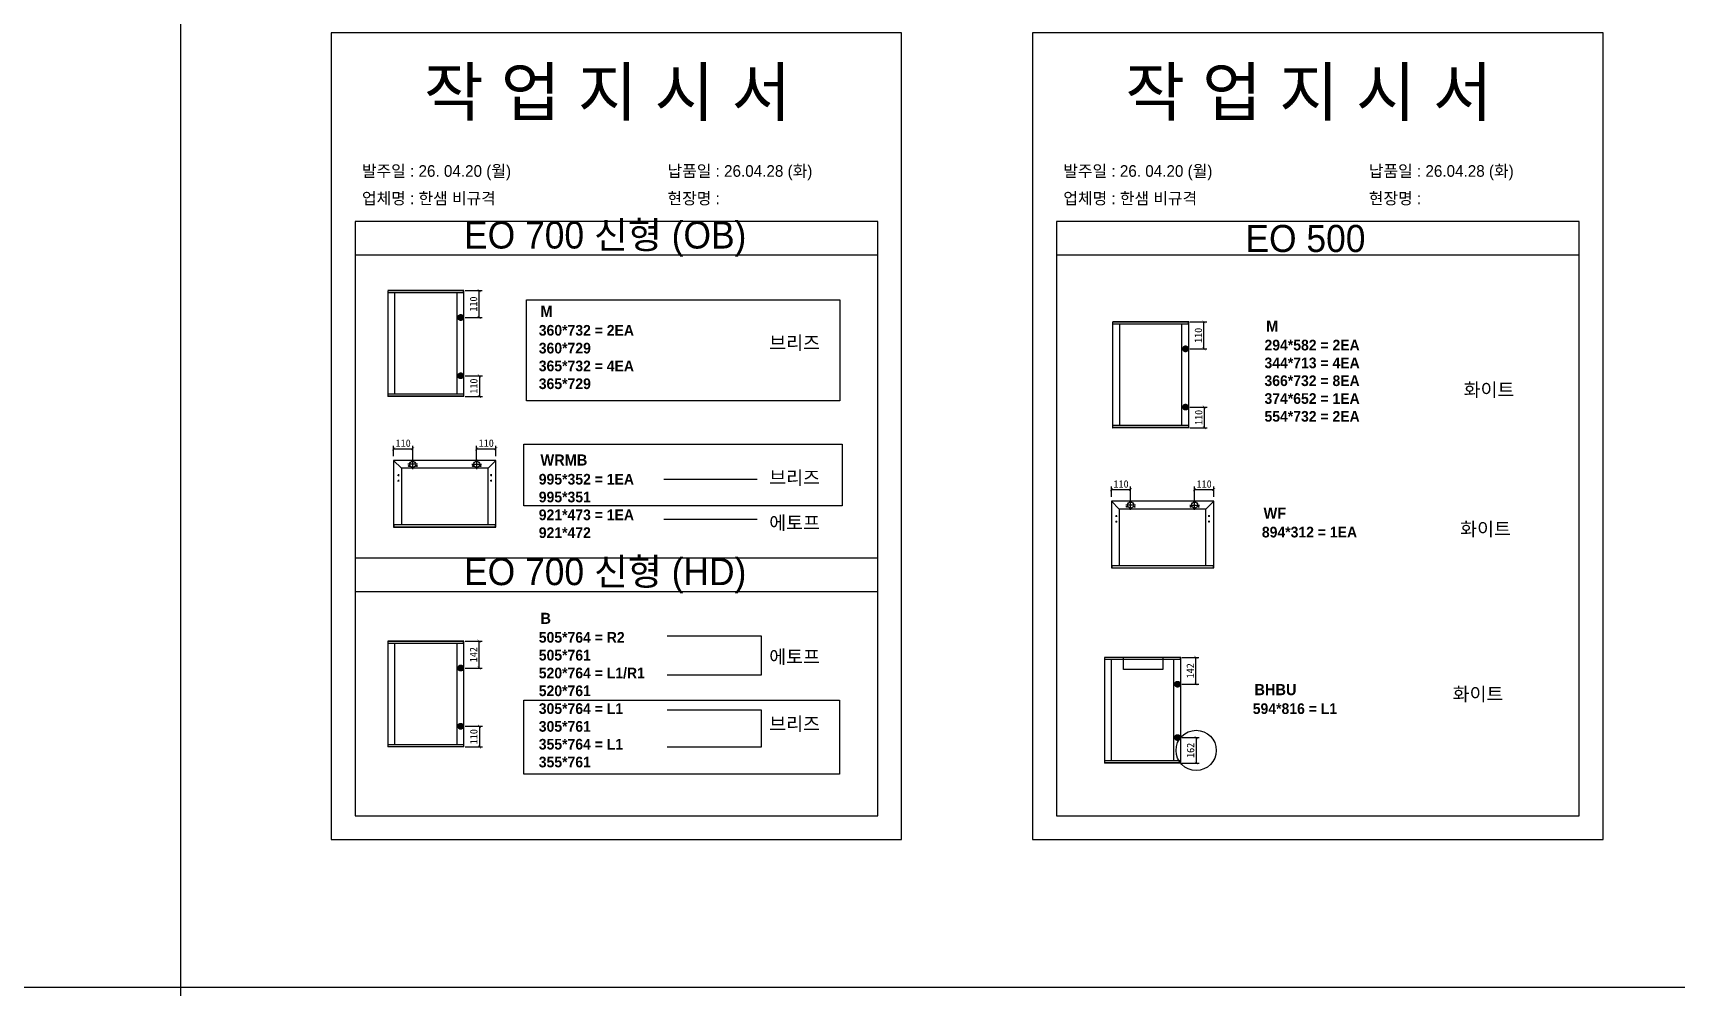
# Model space of a CAD drawing. Header units: millimetres. Extents: x -44117 to 256353, y -2095463 to 65325.
# Drawn here: x 109802 to 115342, y -884652 to -881435 of the extents above; entities that cross this region are included whole.
import ezdxf

# ---------------------------------------------------------------- set-up
doc = ezdxf.new("R2010")
doc.units = ezdxf.units.MM
doc.header["$LTSCALE"] = 10
doc.layers.add('Layer1', color=7, linetype='Continuous', lineweight=70)
doc.styles.add('MtX_Gulim', font='')
doc.styles.get('MtX_Gulim').set_extended_font_data('Gulim', bold=True)
doc.dimstyles.new('ISO-25', dxfattribs={"dimtxt": 2.5, "dimasz": 2.5, "dimexe": 1, "dimexo": 1, "dimtad": 1, "dimtxsty": 'Standard', "dimblk": 'ARCHTICK', "dimcen": 2.5, "dimadec": 0, "dimazin": 0, "dimtfac": 1, "dimtmove": 0, "dimatfit": 3, "dimfxl": 0, "dimarcsym": 0})

# ---------------------------------------------------------------- blocks, each defined once
blk = doc.blocks.new('_ArchTick')
at = {"color": 0, "linetype": 'ByBlock', "const_width": 0.15}
blk.add_lwpolyline([(-0.5, -0.5), (0.5, 0.5)], dxfattribs=at)
blk = doc.blocks.new('*D5819')
at = {"color": 0, "lineweight": -2}
for p, q in [((111259.1, -882304), (111316.2, -882304)), ((111306.2, -882394.6), (111306.2, -882304)), ((111259.1, -882394.6), (111316.2, -882394.6))]:
    blk.add_line(p, q, dxfattribs=at)
at = {"layer": 'Defpoints', "color": 0}
for p in [(111244.1, -882304), (111306.2, -882304), (111244.1, -882394.6)]:
    blk.add_point(p, dxfattribs=at)
at = {"color": 0, "lineweight": -2, "xscale": 10, "yscale": 10, "zscale": 10}
for p, rotation in [((111306.2, -882304), 90), ((111306.2, -882394.6), 270)]:
    blk.add_blockref('_ArchTick', p, dxfattribs=dict(at, rotation=rotation))
at = {"color": 0, "insert": (111287.5, -882349.3), "char_height": 25, "attachment_point": 5, "rotation": 90}
blk.add_mtext('110', dxfattribs=at)
blk = doc.blocks.new('*D5820')
at = {"color": 0, "lineweight": -2}
for p, q in [((111259.1, -882591), (111317.2, -882591)), ((111307.2, -882591), (111307.2, -882660.7)), ((111259.1, -882660.7), (111317.2, -882660.7))]:
    blk.add_line(p, q, dxfattribs=at)
at = {"layer": 'Defpoints', "color": 0}
for p in [(111244.1, -882591), (111244.1, -882660.7), (111307.2, -882660.7)]:
    blk.add_point(p, dxfattribs=at)
at = {"color": 0, "lineweight": -2, "xscale": 10, "yscale": 10, "zscale": 10}
for p, rotation in [((111307.2, -882591), 90), ((111307.2, -882660.7), 270)]:
    blk.add_blockref('_ArchTick', p, dxfattribs=dict(at, rotation=rotation))
at = {"color": 0, "insert": (111288.4, -882625.9), "char_height": 25, "attachment_point": 5, "rotation": 90}
blk.add_mtext('110', dxfattribs=at)
blk = doc.blocks.new('*D5821')
at = {"color": 0, "lineweight": -2}
for p, q in [((111018, -882861.6), (111018, -882827.1)), ((111018, -882837.1), (111082.5, -882837.1)), ((111082.5, -882874.4), (111082.5, -882827.1))]:
    blk.add_line(p, q, dxfattribs=at)
at = {"layer": 'Defpoints', "color": 0}
for p in [(111082.5, -882837.1), (111018, -882876.6), (111082.5, -882889.4)]:
    blk.add_point(p, dxfattribs=at)
at = {"color": 0, "lineweight": -2, "xscale": 10, "yscale": 10, "zscale": 10, "rotation": 180}
blk.add_blockref('_ArchTick', (111018, -882837.1), dxfattribs=at)
at = {"color": 0, "lineweight": -2, "xscale": 10, "yscale": 10, "zscale": 10}
blk.add_blockref('_ArchTick', (111082.5, -882837.1), dxfattribs=at)
at = {"color": 0, "insert": (111050.2, -882818.3), "char_height": 25, "attachment_point": 5}
blk.add_mtext('110', dxfattribs=at)
blk = doc.blocks.new('*D5822')
at = {"color": 0, "lineweight": -2}
for p, q in [((111298, -882874.4), (111298, -882827.1)), ((111298, -882837.1), (111362.6, -882837.1)), ((111362.6, -882861.6), (111362.6, -882827.1))]:
    blk.add_line(p, q, dxfattribs=at)
at = {"layer": 'Defpoints', "color": 0}
for p in [(111362.6, -882837.1), (111298, -882889.4), (111362.6, -882876.6)]:
    blk.add_point(p, dxfattribs=at)
at = {"color": 0, "lineweight": -2, "xscale": 10, "yscale": 10, "zscale": 10, "rotation": 180}
blk.add_blockref('_ArchTick', (111298, -882837.1), dxfattribs=at)
at = {"color": 0, "lineweight": -2, "xscale": 10, "yscale": 10, "zscale": 10}
blk.add_blockref('_ArchTick', (111362.6, -882837.1), dxfattribs=at)
at = {"color": 0, "insert": (111330.3, -882818.3), "char_height": 25, "attachment_point": 5}
blk.add_mtext('110', dxfattribs=at)
blk = doc.blocks.new('*D5823')
at = {"color": 0, "lineweight": -2}
for p, q in [((111259.1, -883485.8), (111316.2, -883485.8)), ((111306.2, -883576.4), (111306.2, -883485.8)), ((111259.1, -883576.4), (111316.2, -883576.4))]:
    blk.add_line(p, q, dxfattribs=at)
at = {"layer": 'Defpoints', "color": 0}
for p in [(111244.1, -883485.8), (111306.2, -883485.8), (111244.1, -883576.4)]:
    blk.add_point(p, dxfattribs=at)
at = {"color": 0, "lineweight": -2, "xscale": 10, "yscale": 10, "zscale": 10}
for p, rotation in [((111306.2, -883485.8), 90), ((111306.2, -883576.4), 270)]:
    blk.add_blockref('_ArchTick', p, dxfattribs=dict(at, rotation=rotation))
at = {"color": 0, "insert": (111287.5, -883531.1), "char_height": 25, "attachment_point": 5, "rotation": 90}
blk.add_mtext('142', dxfattribs=at)
blk = doc.blocks.new('*D5824')
at = {"color": 0, "lineweight": -2}
for p, q in [((111259.1, -883772.9), (111317.2, -883772.9)), ((111307.2, -883772.9), (111307.2, -883842.6)), ((111259.1, -883842.6), (111317.2, -883842.6))]:
    blk.add_line(p, q, dxfattribs=at)
at = {"layer": 'Defpoints', "color": 0}
for p in [(111244.1, -883772.9), (111244.1, -883842.6), (111307.2, -883842.6)]:
    blk.add_point(p, dxfattribs=at)
at = {"color": 0, "lineweight": -2, "xscale": 10, "yscale": 10, "zscale": 10}
for p, rotation in [((111307.2, -883772.9), 90), ((111307.2, -883842.6), 270)]:
    blk.add_blockref('_ArchTick', p, dxfattribs=dict(at, rotation=rotation))
at = {"color": 0, "insert": (111288.4, -883807.7), "char_height": 25, "attachment_point": 5, "rotation": 90}
blk.add_mtext('110', dxfattribs=at)
blk = doc.blocks.new('*D5831')
at = {"color": 0, "lineweight": -2}
for p, q in [((113703.1, -882409.5), (113760.2, -882409.5)), ((113750.2, -882500.1), (113750.2, -882409.5)), ((113703.1, -882500.1), (113760.2, -882500.1))]:
    blk.add_line(p, q, dxfattribs=at)
at = {"layer": 'Defpoints', "color": 0}
for p in [(113688.1, -882409.5), (113750.2, -882409.5), (113688.1, -882500.1)]:
    blk.add_point(p, dxfattribs=at)
at = {"color": 0, "lineweight": -2, "xscale": 10, "yscale": 10, "zscale": 10}
for p, rotation in [((113750.2, -882409.5), 90), ((113750.2, -882500.1), 270)]:
    blk.add_blockref('_ArchTick', p, dxfattribs=dict(at, rotation=rotation))
at = {"color": 0, "insert": (113731.5, -882454.8), "char_height": 25, "attachment_point": 5, "rotation": 90}
blk.add_mtext('110', dxfattribs=at)
blk = doc.blocks.new('*D5832')
at = {"color": 0, "lineweight": -2}
for p, q in [((113703.1, -882696.6), (113761.2, -882696.6)), ((113751.2, -882696.6), (113751.2, -882766.3)), ((113703.1, -882766.3), (113761.2, -882766.3))]:
    blk.add_line(p, q, dxfattribs=at)
at = {"layer": 'Defpoints', "color": 0}
for p in [(113688.1, -882696.6), (113688.1, -882766.3), (113751.2, -882766.3)]:
    blk.add_point(p, dxfattribs=at)
at = {"color": 0, "lineweight": -2, "xscale": 10, "yscale": 10, "zscale": 10}
for p, rotation in [((113751.2, -882696.6), 90), ((113751.2, -882766.3), 270)]:
    blk.add_blockref('_ArchTick', p, dxfattribs=dict(at, rotation=rotation))
at = {"color": 0, "insert": (113732.5, -882731.5), "char_height": 25, "attachment_point": 5, "rotation": 90}
blk.add_mtext('110', dxfattribs=at)
blk = doc.blocks.new('*D5833')
at = {"color": 0, "lineweight": -2}
for p, q in [((113438.5, -882999.5), (113438.5, -882964.9)), ((113438.5, -882974.9), (113503.1, -882974.9)), ((113503.1, -883012.2), (113503.1, -882964.9))]:
    blk.add_line(p, q, dxfattribs=at)
at = {"layer": 'Defpoints', "color": 0}
for p in [(113503.1, -882974.9), (113438.5, -883014.5), (113503.1, -883027.2)]:
    blk.add_point(p, dxfattribs=at)
at = {"color": 0, "lineweight": -2, "xscale": 10, "yscale": 10, "zscale": 10, "rotation": 180}
blk.add_blockref('_ArchTick', (113438.5, -882974.9), dxfattribs=at)
at = {"color": 0, "lineweight": -2, "xscale": 10, "yscale": 10, "zscale": 10}
blk.add_blockref('_ArchTick', (113503.1, -882974.9), dxfattribs=at)
at = {"color": 0, "insert": (113470.8, -882956.1), "char_height": 25, "attachment_point": 5}
blk.add_mtext('110', dxfattribs=at)
blk = doc.blocks.new('*D5834')
at = {"color": 0, "lineweight": -2}
for p, q in [((113718.6, -883012.2), (113718.6, -882964.9)), ((113718.6, -882974.9), (113783.1, -882974.9)), ((113783.1, -882999.5), (113783.1, -882964.9))]:
    blk.add_line(p, q, dxfattribs=at)
at = {"layer": 'Defpoints', "color": 0}
for p in [(113783.1, -882974.9), (113718.6, -883027.2), (113783.1, -883014.5)]:
    blk.add_point(p, dxfattribs=at)
at = {"color": 0, "lineweight": -2, "xscale": 10, "yscale": 10, "zscale": 10, "rotation": 180}
blk.add_blockref('_ArchTick', (113718.6, -882974.9), dxfattribs=at)
at = {"color": 0, "lineweight": -2, "xscale": 10, "yscale": 10, "zscale": 10}
blk.add_blockref('_ArchTick', (113783.1, -882974.9), dxfattribs=at)
at = {"color": 0, "insert": (113750.9, -882956.1), "char_height": 25, "attachment_point": 5}
blk.add_mtext('110', dxfattribs=at)
blk = doc.blocks.new('*D5835')
at = {"color": 0, "lineweight": -2}
for p, q in [((113675.9, -883540.4), (113733, -883540.4)), ((113723, -883630.9), (113723, -883540.4)), ((113675.9, -883630.9), (113733, -883630.9))]:
    blk.add_line(p, q, dxfattribs=at)
at = {"layer": 'Defpoints', "color": 0}
for p in [(113660.9, -883540.4), (113723, -883540.4), (113660.9, -883630.9)]:
    blk.add_point(p, dxfattribs=at)
at = {"color": 0, "lineweight": -2, "xscale": 10, "yscale": 10, "zscale": 10}
for p, rotation in [((113723, -883540.4), 90), ((113723, -883630.9), 270)]:
    blk.add_blockref('_ArchTick', p, dxfattribs=dict(at, rotation=rotation))
at = {"color": 0, "insert": (113704.2, -883585.6), "char_height": 25, "attachment_point": 5, "rotation": 90}
blk.add_mtext('142', dxfattribs=at)
blk = doc.blocks.new('*D5836')
at = {"color": 0, "lineweight": -2}
for p, q in [((113675.9, -883810.9), (113734, -883810.9)), ((113724, -883810.9), (113724, -883897.1)), ((113675.9, -883897.1), (113734, -883897.1))]:
    blk.add_line(p, q, dxfattribs=at)
at = {"layer": 'Defpoints', "color": 0}
for p in [(113660.9, -883810.9), (113660.9, -883897.1), (113724, -883897.1)]:
    blk.add_point(p, dxfattribs=at)
at = {"color": 0, "lineweight": -2, "xscale": 10, "yscale": 10, "zscale": 10}
for p, rotation in [((113724, -883810.9), 90), ((113724, -883897.1), 270)]:
    blk.add_blockref('_ArchTick', p, dxfattribs=dict(at, rotation=rotation))
at = {"color": 0, "insert": (113705.2, -883854), "char_height": 25, "attachment_point": 5, "rotation": 90}
blk.add_mtext('162', dxfattribs=at)

msp = doc.modelspace()

# ---------------------------------------------------------------- linework, layer by layer
for p, q in [((112650.87911, -882070.51996), (110887.9555, -882070.51996)), ((115015.72143, -882070.51996), (113252.79783, -882070.51996)), ((112650.87911, -882184.99552), (110887.9555, -882184.99552)), ((115015.72143, -882184.99552), (113252.79783, -882184.99552)), ((110998.30581, -882304.21612), (110998.30581, -882660.4725)), ((111255.16687, -882304.67746), (110998.30581, -882304.67746)), ((111255.16687, -882311.64881), (110998.30581, -882311.64881)), ((111254.91057, -882303.95982), (110998.56211, -882303.95982)), ((111021.11648, -882311.13621), (111021.11648, -882653.03982)), ((111232.09991, -882653.03982), (111232.09991, -882311.64881)), ((111253.88537, -882311.64881), (111253.88537, -882303.95982)), ((111255.16687, -882660.4725), (111255.16687, -882304.21612)), ((113442.32813, -882409.78944), (113442.32813, -882766.04582)), ((113699.18918, -882410.25078), (113442.32813, -882410.25078)), ((113699.18918, -882417.22213), (113442.32813, -882417.22213)), ((113698.93288, -882409.53314), (113442.58443, -882409.53314)), ((113465.13879, -882416.70953), (113465.13879, -882758.61314)), ((113676.12222, -882758.61314), (113676.12222, -882417.22213)), ((113697.90768, -882417.22213), (113697.90768, -882409.53314)), ((113699.18918, -882766.04582), (113699.18918, -882409.78944)), ((111255.16687, -882653.03982), (110998.30581, -882653.03982)), ((111255.16687, -882660.01117), (110998.30581, -882660.01117)), ((111254.91057, -882660.72881), (110998.56211, -882660.72881)), ((110999.58731, -882660.72881), (110999.58731, -882653.03982)), ((111253.88537, -882653.03982), (111253.88537, -882660.72881)), ((113699.18918, -882758.61314), (113442.32813, -882758.61314)), ((113443.60963, -882766.30213), (113443.60963, -882758.61314)), ((113697.90768, -882758.61314), (113697.90768, -882766.30213)), ((113699.18918, -882765.58449), (113442.32813, -882765.58449)), ((113698.93288, -882766.30213), (113442.58443, -882766.30213)), ((111082.49571, -882905.50604), (111082.49571, -882873.21921)), ((111298.0455, -882905.50604), (111298.0455, -882873.21921)), ((111017.6797, -882876.6362), (111017.6797, -883100.97652)), ((111044.02045, -882902.97695), (111017.76638, -882876.42692)), ((111362.56553, -882876.34023), (111017.97566, -882876.34023)), ((111030.99806, -882926.0621), (111036.91733, -882926.0621)), ((111033.95769, -882923.10247), (111033.95769, -882929.02174)), ((111044.02045, -882902.97695), (111044.02045, -883092.98551)), ((111336.52074, -882902.97695), (111044.02045, -882902.97695)), ((111098.63913, -882889.36263), (111066.3523, -882889.36263)), ((111071.54506, -882895.2819), (111066.80964, -882895.2819)), ((111069.17735, -882892.91419), (111069.17735, -882897.64961)), ((111098.18177, -882895.2819), (111093.44636, -882895.2819)), ((111095.81407, -882892.91419), (111095.81407, -882897.64961)), ((111281.90207, -882889.36263), (111314.18891, -882889.36263)), ((111287.09485, -882895.2819), (111282.35943, -882895.2819)), ((111284.72714, -882892.91419), (111284.72714, -882897.64961)), ((111313.73156, -882895.2819), (111308.99615, -882895.2819)), ((111311.36385, -882892.91419), (111311.36385, -882897.64961)), ((111336.52074, -882902.97695), (111362.77481, -882876.42692)), ((111336.52074, -883092.39358), (111336.52074, -882902.97695)), ((111349.54314, -882926.0621), (111343.62387, -882926.0621)), ((111346.58351, -882923.10247), (111346.58351, -882929.02174)), ((111362.8615, -883100.97652), (111362.8615, -882876.6362)), ((111030.99806, -882945.00376), (111036.91733, -882945.00376)), ((111033.95769, -882942.04413), (111033.95769, -882947.9634)), ((111349.54314, -882945.00376), (111343.62387, -882945.00376)), ((111346.58351, -882942.04413), (111346.58351, -882947.9634)), ((113438.24128, -883014.46803), (113438.24128, -883238.80836)), ((113464.58203, -883040.80878), (113438.32796, -883014.25875)), ((113783.12711, -883014.17207), (113438.53724, -883014.17207)), ((113519.20071, -883027.19446), (113486.91387, -883027.19446)), ((113492.10664, -883033.11373), (113487.37122, -883033.11373)), ((113489.73893, -883030.74602), (113489.73893, -883035.48144)), ((113503.05728, -883043.33788), (113503.05728, -883011.05104)), ((113518.74335, -883033.11373), (113514.00794, -883033.11373)), ((113516.37564, -883030.74602), (113516.37564, -883035.48144)), ((113702.46365, -883027.19446), (113734.75049, -883027.19446)), ((113707.65643, -883033.11373), (113702.92101, -883033.11373)), ((113705.28872, -883030.74602), (113705.28872, -883035.48144)), ((113718.60707, -883043.33788), (113718.60707, -883011.05104)), ((113734.29314, -883033.11373), (113729.55772, -883033.11373)), ((113731.92543, -883030.74602), (113731.92543, -883035.48144)), ((113757.08232, -883040.80878), (113783.33639, -883014.25875)), ((113783.42307, -883238.80836), (113783.42307, -883014.46803)), ((111017.6797, -883092.39358), (111362.8615, -883092.39358)), ((111019.15951, -883092.39358), (111019.15951, -883101.27249)), ((111361.38168, -883101.27249), (111361.38168, -883092.39358)), ((113451.55964, -883063.89393), (113457.47891, -883063.89393)), ((113451.55964, -883082.8356), (113457.47891, -883082.8356)), ((113454.51927, -883060.9343), (113454.51927, -883066.85357)), ((113454.51927, -883079.87596), (113454.51927, -883085.79523)), ((113464.58203, -883040.80878), (113464.58203, -883230.81734)), ((113757.08232, -883040.80878), (113464.58203, -883040.80878)), ((113757.08232, -883230.22542), (113757.08232, -883040.80878)), ((113770.10472, -883063.89393), (113764.18545, -883063.89393)), ((113770.10472, -883082.8356), (113764.18545, -883082.8356)), ((113767.14509, -883060.9343), (113767.14509, -883066.85357)), ((113767.14509, -883079.87596), (113767.14509, -883085.79523)), ((111017.6797, -883100.44379), (111362.56553, -883100.44379)), ((111017.97566, -883101.27249), (111362.56553, -883101.27249)), ((112650.87911, -883205.43313), (110887.9555, -883205.43313)), ((113438.24128, -883230.22542), (113783.42307, -883230.22542)), ((113438.24128, -883238.27562), (113783.12711, -883238.27562)), ((113438.53724, -883239.10432), (113783.12711, -883239.10432)), ((113439.72109, -883230.22542), (113439.72109, -883239.10432)), ((113781.94326, -883239.10432), (113781.94326, -883230.22542)), ((112650.87911, -883319.90869), (110887.9555, -883319.90869)), ((110998.30581, -883486.05077), (110998.30581, -883842.30714)), ((111255.16687, -883486.51211), (110998.30581, -883486.51211)), ((111255.16687, -883493.48345), (110998.30581, -883493.48345)), ((111254.91057, -883485.79447), (110998.56211, -883485.79447)), ((111021.11648, -883492.97086), (111021.11648, -883834.87447)), ((111232.09991, -883834.87447), (111232.09991, -883493.48345)), ((111253.88537, -883493.48345), (111253.88537, -883485.79447)), ((111255.16687, -883842.30714), (111255.16687, -883486.05077)), ((113415.1024, -883540.60843), (113415.1024, -883896.86481)), ((113671.96345, -883541.06977), (113415.1024, -883541.06977)), ((113671.96345, -883548.04112), (113415.1024, -883548.04112)), ((113671.70715, -883540.35213), (113415.3587, -883540.35213)), ((113437.91306, -883547.52852), (113437.91306, -883889.43213)), ((113648.89649, -883889.43213), (113648.89649, -883548.04112)), ((113670.68195, -883548.04112), (113670.68195, -883540.35213)), ((113671.96345, -883896.86481), (113671.96345, -883540.60843)), ((111255.16687, -883834.87447), (110998.30581, -883834.87447)), ((111255.16687, -883841.84581), (110998.30581, -883841.84581)), ((111254.91057, -883842.56345), (110998.56211, -883842.56345)), ((110999.58731, -883842.56345), (110999.58731, -883834.87447)), ((111253.88537, -883834.87447), (111253.88537, -883842.56345)), ((113671.96345, -883889.43213), (113415.1024, -883889.43213)), ((113671.96345, -883896.40348), (113415.1024, -883896.40348)), ((113671.70715, -883897.12112), (113415.3587, -883897.12112)), ((113416.3839, -883897.12112), (113416.3839, -883889.43213)), ((113670.68195, -883889.43213), (113670.68195, -883897.12112))]:
    msp.add_line(p, q)
at = {"color": 1}
for p, q in [((104260.77588, -884652.17545), (196529.92274, -884652.17545)), ((104260.77588, -884652.17545), (196529.92274, -884652.17545)), ((104260.77588, -884652.17545), (196529.92274, -884652.17545)), ((104260.77588, -884652.17545), (196529.92274, -884652.17545)), ((104260.77588, -884652.17545), (196529.92274, -884652.17545)), ((104260.77588, -884652.17545), (196529.92274, -884652.17545)), ((104260.77588, -884652.17545), (196529.92274, -884652.17545)), ((104260.77588, -884652.17545), (196529.92274, -884652.17545)), ((104260.77588, -884652.17545), (196529.92274, -884652.17545)), ((104260.77588, -884652.17545), (196529.92274, -884652.17545)), ((106472.62401, -884652.17545), (198741.77087, -884652.17545)), ((106472.62401, -884652.17545), (198741.77087, -884652.17545)), ((106472.62401, -884652.17545), (198741.77087, -884652.17545)), ((106472.62401, -884652.17545), (198741.77087, -884652.17545)), ((106472.62401, -884652.17545), (198741.77087, -884652.17545)), ((106472.62401, -884652.17545), (198741.77087, -884652.17545)), ((106472.62401, -884652.17545), (198741.77087, -884652.17545)), ((106472.62401, -884652.17545), (198741.77087, -884652.17545)), ((106472.62401, -884652.17545), (198741.77087, -884652.17545)), ((106472.62401, -884652.17545), (198741.77087, -884652.17545))]:
    msp.add_line(p, q, dxfattribs=at)
for p in [(110300.49669, 21924.9366), (110300.49669, 14161.07811), (110300.49669, 18584.38997), (110300.49669, 10820.53148), (110300.49669, 18627.87121), (110300.49669, 10864.01272), (110300.49669, 15287.32457), (110300.49669, 7523.46608), (110300.49669, 3746.75115), (110300.49669, 21924.9366), (110300.49669, 14161.07811), (110300.49669, 18584.38997), (110300.49669, 10820.53148), (110300.49669, 18627.87121), (110300.49669, 10864.01272), (110300.49669, 15287.32457), (110300.49669, 7523.46608), (110300.49669, 3746.75115), (110300.49669, 21924.9366), (110300.49669, 14161.07811), (110300.49669, 18584.38997), (110300.49669, 10820.53148), (110300.49669, 18627.87121), (110300.49669, 10864.01272), (110300.49669, 15287.32457), (110300.49669, 7523.46608), (110300.49669, 3746.75115), (110300.49669, 21924.9366), (110300.49669, 14161.07811), (110300.49669, 18584.38997), (110300.49669, 10820.53148), (110300.49669, 18627.87121), (110300.49669, 10864.01272), (110300.49669, 15287.32457), (110300.49669, 7523.46608), (110300.49669, 3746.75115), (110300.49669, 21924.9366), (110300.49669, 14161.07811), (110300.49669, 18584.38997), (110300.49669, 10820.53148), (110300.49669, 18627.87121), (110300.49669, 10864.01272), (110300.49669, 15287.32457), (110300.49669, 7523.46608), (110300.49669, 3746.75115), (110300.49669, 21924.9366), (110300.49669, 14161.07811), (110300.49669, 18584.38997), (110300.49669, 10820.53148), (110300.49669, 18627.87121), (110300.49669, 10864.01272), (110300.49669, 15287.32457), (110300.49669, 7523.46608), (110300.49669, 3746.75115), (110300.49669, 21924.9366), (110300.49669, 14161.07811), (110300.49669, 18584.38997), (110300.49669, 10820.53148), (110300.49669, 18627.87121), (110300.49669, 10864.01272), (110300.49669, 15287.32457), (110300.49669, 7523.46608), (110300.49669, 3746.75115), (110300.49669, 21924.9366), (110300.49669, 14161.07811), (110300.49669, 18584.38997), (110300.49669, 10820.53148), (110300.49669, 18627.87121), (110300.49669, 10864.01272), (110300.49669, 15287.32457), (110300.49669, 7523.46608), (110300.49669, 3746.75115), (110300.49669, 21924.9366), (110300.49669, 14161.07811), (110300.49669, 18584.38997), (110300.49669, 10820.53148), (110300.49669, 18627.87121), (110300.49669, 10864.01272), (110300.49669, 15287.32457), (110300.49669, 7523.46608), (110300.49669, 3746.75115), (110300.49669, 21924.9366), (110300.49669, 14161.07811), (110300.49669, 18584.38997), (110300.49669, 10820.53148), (110300.49669, 18627.87121), (110300.49669, 10864.01272), (110300.49669, 15287.32457), (110300.49669, 7523.46608), (110300.49669, 3746.75115), (110300.49669, 12702.87182), (110300.49669, 4939.01333), (110300.49669, 9362.32519), (110300.49669, 1598.4667), (110300.49669, 9405.80642), (110300.49669, 1641.94794), (110300.49669, 6065.25979), (110300.49669, -1698.5987), (110300.49669, -5475.31363), (110300.49669, 12702.87182), (110300.49669, 4939.01333), (110300.49669, 9362.32519), (110300.49669, 1598.4667), (110300.49669, 9405.80642), (110300.49669, 1641.94794), (110300.49669, 6065.25979), (110300.49669, -1698.5987), (110300.49669, -5475.31363), (110300.49669, 12702.87182), (110300.49669, 4939.01333), (110300.49669, 9362.32519), (110300.49669, 1598.4667), (110300.49669, 9405.80642), (110300.49669, 1641.94794), (110300.49669, 6065.25979), (110300.49669, -1698.5987), (110300.49669, -5475.31363), (110300.49669, 12702.87182), (110300.49669, 4939.01333), (110300.49669, 9362.32519), (110300.49669, 1598.4667), (110300.49669, 9405.80642), (110300.49669, 1641.94794), (110300.49669, 6065.25979), (110300.49669, -1698.5987), (110300.49669, -5475.31363), (110300.49669, 12702.87182), (110300.49669, 4939.01333), (110300.49669, 9362.32519), (110300.49669, 1598.4667), (110300.49669, 9405.80642), (110300.49669, 1641.94794), (110300.49669, 6065.25979), (110300.49669, -1698.5987), (110300.49669, -5475.31363)]:
    msp.add_xline(p, (0, 1), dxfattribs=at)
for points in [[(110807.82261, -884154.92559), (112731.012, -884154.92559), (112731.012, -881434.98631), (110807.82261, -881434.98631)], [(113172.66494, -884154.92559), (115095.85433, -884154.92559), (115095.85433, -881434.98631), (113172.66494, -881434.98631)], [(111466.30109, -882334.97015), (112522.03427, -882334.97015), (112522.03427, -882675.15084), (111466.30109, -882675.15084)], [(111457.50331, -882821.78045), (112530.83205, -882821.78045), (112530.83205, -883029.99449), (111457.50331, -883029.99449)], [(111456.77016, -883684.97063), (112521.30112, -883684.97063), (112521.30112, -883934.24096), (111456.77016, -883934.24096)]]:
    msp.add_lwpolyline(points, close=True)
for points in [[(110887.9555, -882070.51996), (110887.9555, -884074.7927), (112650.87911, -884074.7927), (112650.87911, -882070.51996)], [(113252.79783, -882070.51996), (113252.79783, -884074.7927), (115015.72143, -884074.7927), (115015.72143, -882070.51996)], [(111929.65065, -882939.08414), (112243.43801, -882939.08414)], [(111929.65065, -883073.98338), (112243.43801, -883073.98338)], [(111940.64787, -883467.95881), (112257.36783, -883467.95881), (112257.36783, -883599.92545), (111940.64787, -883599.92545)], [(113611.46215, -883540.35213), (113611.46215, -883581.66227), (113479.44344, -883581.66227), (113479.44344, -883540.35213)], [(111940.64787, -883717.22914), (112257.36783, -883717.22914), (112257.36783, -883843.3306), (111940.64787, -883843.3306)]]:
    msp.add_lwpolyline(points)
for centre, radius in [((111033.95769, -882926.0621), 0.88789), ((111069.17735, -882895.2819), 0.94708), ((111082.49571, -882889.36263), 10.35872), ((111095.81407, -882895.2819), 0.94708), ((111284.72714, -882895.2819), 0.94708), ((111298.0455, -882889.36263), 10.35872), ((111311.36385, -882895.2819), 0.94708), ((111346.58351, -882926.0621), 0.88789), ((111033.95769, -882945.00376), 0.88789), ((111346.58351, -882945.00376), 0.88789), ((113489.73893, -883033.11373), 0.94708), ((113503.05728, -883027.19446), 10.35872), ((113516.37564, -883033.11373), 0.94708), ((113705.28872, -883033.11373), 0.94708), ((113718.60707, -883027.19446), 10.35872), ((113731.92543, -883033.11373), 0.94708), ((113454.51927, -883063.89393), 0.88789), ((113454.51927, -883082.8356), 0.88789), ((113767.14509, -883063.89393), 0.88789), ((113767.14509, -883082.8356), 0.88789)]:
    msp.add_circle(centre, radius)
msp.add_circle((113723.99124, -883854.02218), 67.76268, dxfattribs=at)
for centre, radius, start, end in [((111254.91057, -882304.21612), 0.2563, 0, 90), ((113698.93288, -882409.78944), 0.2563, 0, 90), ((110998.56211, -882660.47251), 0.2563, 180, 270), ((111254.91057, -882660.47251), 0.2563, 270, 0), ((113442.58443, -882766.04583), 0.2563, 180, 270), ((113698.93288, -882766.04583), 0.2563, 270, 0), ((111017.97566, -882876.6362), 0.29596, 90, 180), ((111362.56553, -882876.6362), 0.29596, 0, 90), ((113438.53724, -883014.46803), 0.29596, 90, 180), ((113783.12711, -883014.46803), 0.29596, 0, 90), ((111017.97566, -883100.97652), 0.29596, 180, 270), ((111362.56553, -883100.97652), 0.29596, 270, 0), ((113438.53724, -883238.80836), 0.29596, 180, 270), ((113783.12711, -883238.80836), 0.29596, 270, 0), ((111254.91057, -883486.05077), 0.2563, 0, 90), ((113671.70715, -883540.60843), 0.2563, 0, 90), ((110998.56211, -883842.30715), 0.2563, 180, 270), ((111254.91057, -883842.30715), 0.2563, 270, 0), ((113415.3587, -883896.86482), 0.2563, 180, 270), ((113671.70715, -883896.86482), 0.2563, 270, 0)]:
    msp.add_arc(centre, radius, start, end)
at = {"layer": 'Layer1'}
for p, q in [((111244.08177, -882385.10914), (111244.08177, -882404.00156)), ((113688.10409, -882490.68245), (113688.10409, -882509.57488)), ((111244.08177, -882600.47949), (111244.08177, -882581.58707)), ((113688.10409, -882706.05281), (113688.10409, -882687.16039)), ((111244.08177, -883566.94378), (111244.08177, -883585.8362)), ((113660.87836, -883621.50145), (113660.87836, -883640.39387)), ((111244.08177, -883782.31414), (111244.08177, -883763.42171)), ((113660.87836, -883820.36946), (113660.87836, -883801.47704))]:
    msp.add_line(p, q, dxfattribs=at)
for points in [[(111253.52798, -882394.55535), (111234.63556, -882394.55535)], [(113697.5503, -882500.12867), (113678.65787, -882500.12867)], [(111253.52798, -882591.03328), (111234.63556, -882591.03328)], [(113697.5503, -882696.6066), (113678.65787, -882696.6066)], [(111253.52798, -883576.38999), (111234.63556, -883576.38999)], [(113670.32457, -883630.94766), (113651.43214, -883630.94766)], [(111253.52798, -883772.86793), (111234.63556, -883772.86793)], [(113670.32457, -883810.92325), (113651.43214, -883810.92325)]]:
    msp.add_lwpolyline(points, close=True, dxfattribs=at)
for centre in [(111244.08177, -882394.55535), (113688.10409, -882500.12867), (111244.08177, -882591.03328), (113688.10409, -882696.6066), (111244.08177, -883576.38999), (113660.87836, -883630.94766), (111244.08177, -883772.86793), (113660.87836, -883810.92325)]:
    msp.add_circle(centre, 6.29747, dxfattribs=at)

# ---------------------------------------------------------------- texts
at = {"linetype": 'Continuous', "style": 'MtX_Gulim'}
for s, height, p in [('M', 37.49849, (111513.13663, -882392.39339)), ('M', 37.49849, (113960.09153, -882442.24746)), ('WRMB', 37.498494, (111513.13663, -882893.71759)), ('WF', 37.498494, (113951.29376, -883072.75477)), ('B', 37.49849, (111513.13663, -883427.59843)), ('BHBU', 37.498494, (113920.55886, -883667.89447))]:
    msp.add_text(s, height=height, dxfattribs=at).set_placement(p)
at = {"attachment_point": 1}
for s, width, gutter_width, heights, insert, char_height in [('{\\fGulim|b0|i0|c129|p50;작 업 지 시 서}', 3786.0728481, 14.30944, [-178.40505], (111120.11949, -881554.22693), 160.2657825), ('{\\fGulim|b0|i0|c129|p50;작 업 지 시 서}', 3786.0728481, 14.30944, [-178.40505], (113484.96182, -881554.22693), 160.2657825), ('\\pt11;{\\fGulim|b0|i0|c129|p50;발주일 : 26. 04.20 (월)}', 3786.0728481, 14.30944, [39.49878], (110911.27661, -881880.97065), 39.2651167), ('{\\fGulim|b0|i0|c129|p50;납품일 : 26.04.28 (화)}', 3786.0728481, 14.30944, [40.16974], (111941.53143, -881880.97065), 39.2651167), ('\\pt11;{\\fGulim|b0|i0|c129|p50;발주일 : 26. 04.20 (월)}', 3786.0728481, 14.30944, [39.49878], (113276.11893, -881880.97065), 39.2651167), ('{\\fGulim|b0|i0|c129|p50;납품일 : 26.04.28 (화)}', 3786.0728481, 14.30944, [40.16974], (114306.37376, -881880.97065), 39.2651167), ('{\\fGulim|b0|i0|c129|p50;업체명 : 한샘 비규격}', 3786.0728481, 14.30944, [41.34032], (110911.27661, -881973.30226), 39.2651167), ('{\\fGulim|b0|i0|c129|p50;현장명 :}', 3786.0728481, 14.30944, [45.21037], (111941.53143, -881973.30226), 39.2651167), ('{\\fGulim|b0|i0|c129|p50;업체명 : 한샘 비규격}', 3786.0728481, 14.30944, [41.34032], (113276.11893, -881973.30226), 39.2651167), ('{\\fGulim|b0|i0|c129|p50;현장명 :}', 3786.0728481, 14.30944, [45.21037], (114306.37376, -881973.30226), 39.2651167), ('{\\fGulim|b0|i0|c129|p50;EO 700 신형 (OB)}', 2155.3243433, 8.14604, [-114.80382], (111255.50316, -882070.80772), 91.2356303), ('{\\fGulim|b0|i0|c129|p50;EO 500}', 2155.3243433, 8.14604, [-93.54386], (113890.14396, -882082.53809), 91.2356303), ('{\\f굴림|b1|i0|c129|p50;360*732 = 2EA\\P\\C1;360*729\\P\\C256;365*732 = 4EA\\P\\C1;365*729}', 10891.9816234, 140.08053, [-217.26777], (111507.46995, -882419.74498), 36.0207087), ('{\\f굴림|b1|i0|c129|p50;브리즈}', 13746.5878503, 176.7933, [-50.51237], (112284.4943, -882457.42058), 45.4611341), ('{\\f굴림|b1|i0|c129|p50;294*582 = 2EA\\P344*713 = 4EA\\P366*732 = 8EA\\P374*652 = 1EA\\P554*732 = 2EA}', 10891.9816234, 140.08053, [-277.58816], (113954.42486, -882469.59905), 36.0207087), ('{\\f굴림|b1|i0|c129|p50;화이트}', 13746.5878503, 176.7933, [-50.51237], (114625.87589, -882615.78056), 45.4611341), ('{\\f굴림|b1|i0|c129|p50;995*352 = 1EA\\P\\C1;995*351\\P\\C256;921*473 = 1EA\\P\\C1;921*472}', 10891.9816234, 140.08053, [454.32757], (111507.46995, -882921.78947), 36.0207087), ('{\\f굴림|b1|i0|c129|p50;브리즈}', 13746.5878503, 176.7933, [-50.51237], (112284.4943, -882911.97237), 45.4611341), ('{\\f굴림|b1|i0|c129|p50;에토프}', 13746.5878503, 176.7933, [-50.57251], (112284.4943, -883064.46716), 45.4611341), ('{\\f굴림|b1|i0|c129|p50;화이트}', 13746.5878503, 176.7933, [-50.51237], (114614.14552, -883084.99531), 45.4611341), ('{\\f굴림|b1|i0|c129|p50;894*312 = 1EA}', 10891.9816234, 140.08053, [-37.11658], (113945.62709, -883100.10636), 36.0207087), ('{\\fGulim|b0|i0|c129|p50;EO 700 신형 (HD)}', 2155.3243433, 8.14604, [-114.80382], (111255.50316, -883205.72089), 91.2356303), ('{\\f굴림|b1|i0|c129|p50;505*764 = R2\\P\\C1;505*761\\P\\C256;520*764 = L1/R1\\P\\C1;520*761\\P\\C256;305*764 = L1\\P\\C1;305*761\\P\\C256;355*764 = L1\\P\\C1;355*761}', 10891.9816234, 140.08053, [-461.16989], (111507.46995, -883454.95002), 36.0207087), ('{\\f굴림|b1|i0|c129|p50;에토프}', 13746.5878503, 176.7933, [-50.57251], (112284.4943, -883516.08636), 45.4611341), ('{\\f굴림|b1|i0|c129|p50;화이트}', 13746.5878503, 176.7933, [-50.51237], (114588.73064, -883641.26351), 45.4611341), ('{\\f굴림|b1|i0|c129|p50;594*816 = L1}', 10891.9816234, 140.08053, [-37.02128], (113914.89219, -883695.24606), 36.0207087), ('{\\f굴림|b1|i0|c129|p50;브리즈}', 13746.5878503, 176.7933, [-50.51237], (112284.4943, -883741.89595), 45.4611341)]:
    msp.add_mtext_dynamic_manual_height_columns(s, width=width, gutter_width=gutter_width, heights=heights, dxfattribs=dict(at, insert=insert, char_height=char_height))

# ---------------------------------------------------------------- dimensions: what is measured, and where the dimension line sits
for base, p1, p2, text, picture, middle in [((111306.20111, -882303.95982), (111244.08177, -882394.55535), (111244.08177, -882303.95982), '110', '*D5819', (111287.45111, -882349.25758)), ((113750.22342, -882409.53314), (113688.10409, -882500.12867), (113688.10409, -882409.53314), '110', '*D5831', (113731.47342, -882454.8309)), ((111307.19466, -882660.72881), (111244.08177, -882591.03328), (111244.08177, -882660.72881), '110', '*D5820', (111288.44466, -882625.88104)), ((113751.21697, -882766.30213), (113688.10409, -882696.6066), (113688.10409, -882766.30213), '110', '*D5832', (113732.46697, -882731.45436)), ((111306.20111, -883485.79447), (111244.08177, -883576.38999), (111244.08177, -883485.79447), '142', '*D5823', (111287.45111, -883531.09223)), ((113722.99769, -883540.35213), (113660.87836, -883630.94766), (113660.87836, -883540.35213), '142', '*D5835', (113704.24769, -883585.64989)), ((111307.19466, -883842.56345), (111244.08177, -883772.86793), (111244.08177, -883842.56345), '110', '*D5824', (111288.44466, -883807.71569)), ((113723.99124, -883897.12112), (113660.87836, -883810.92325), (113660.87836, -883897.12112), '162', '*D5836', (113705.24124, -883854.02218))]:
    dim = msp.add_linear_dim(base=base, p1=p1, p2=p2, angle=90, text=text, dimstyle='ISO-25', override={"dimscale": 10, "dimasz": 1, "dimexo": 1.5, "dimtxsty": 'Standard'})
    dim.commit()
    dim.dimension.update_dxf_attribs({"geometry": picture, "text_midpoint": middle})
for base, p1, p2, picture, middle in [((111082.49571, -882837.0558), (111017.97566, -882876.6362), (111082.49571, -882889.36263), '*D5821', (111050.23569, -882818.3058)), ((111362.56553, -882837.0558), (111298.04549, -882889.36263), (111362.56553, -882876.6362), '*D5822', (111330.30551, -882818.3058)), ((113503.05729, -882974.88763), (113438.53724, -883014.46803), (113503.05729, -883027.19446), '*D5833', (113470.79726, -882956.13763)), ((113783.12711, -882974.88763), (113718.60707, -883027.19446), (113783.12711, -883014.46803), '*D5834', (113750.86709, -882956.13763))]:
    dim = msp.add_linear_dim(base=base, p1=p1, p2=p2, text='110', dimstyle='ISO-25', override={"dimscale": 10, "dimasz": 1, "dimexo": 1.5, "dimtxsty": 'Standard'})
    dim.commit()
    dim.dimension.update_dxf_attribs({"geometry": picture, "text_midpoint": middle})

doc.saveas('drawing.dxf')
